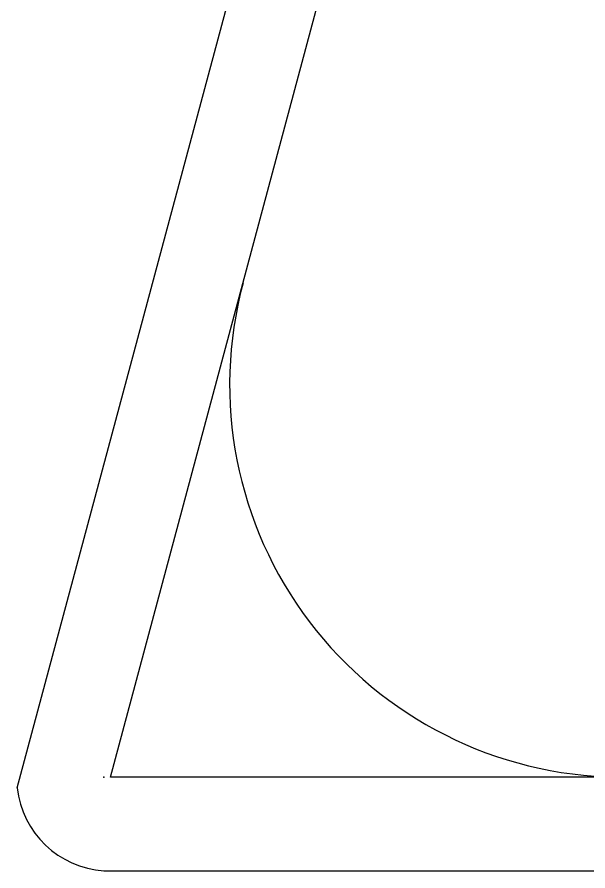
# Model space of a CAD drawing. Header units: centimetres. Extents: x -0.7 to 10.1, y 0 to 13.
# Drawn here: x -0.66 to 3.68, y 0 to 6.51 of the extents above; entities that cross this region are included whole.
import ezdxf

# ---------------------------------------------------------------- set-up
doc = ezdxf.new("R2010")
doc.units = ezdxf.units.CM
doc.header["$MEASUREMENT"] = 0
doc.layers.add('Phone Stand V7 v2_Sketch1', color=7, linetype='Continuous')
doc.layers.add('Phone Stand V7 v2_Sketch4', color=7, linetype='Continuous')

msp = doc.modelspace()

# ---------------------------------------------------------------- linework, layer by layer
at = {"layer": 'Phone Stand V7 v2_Sketch1'}
for p, q in [((-0.6606, 0.6324), (2.5189, 12.4982)), ((0.0506, 0.7141), (3.1669, 12.344)), ((9.75, 0.7148), (0.0506, 0.7141)), ((0, 0), (9.75, 0))]:
    msp.add_line(p, q, dxfattribs=at)
for centre, radius, start, end in [((3.9486, 3.7051), 2.991, 165, 269.25619), ((0.0506, 0.7141), 0.7159, 186.55719, 265.94324)]:
    msp.add_arc(centre, radius, start, end, dxfattribs=at)
at = {"layer": 'Phone Stand V7 v2_Sketch4'}
msp.add_point((0, 0.7141), dxfattribs=at)

doc.saveas('drawing.dxf')
